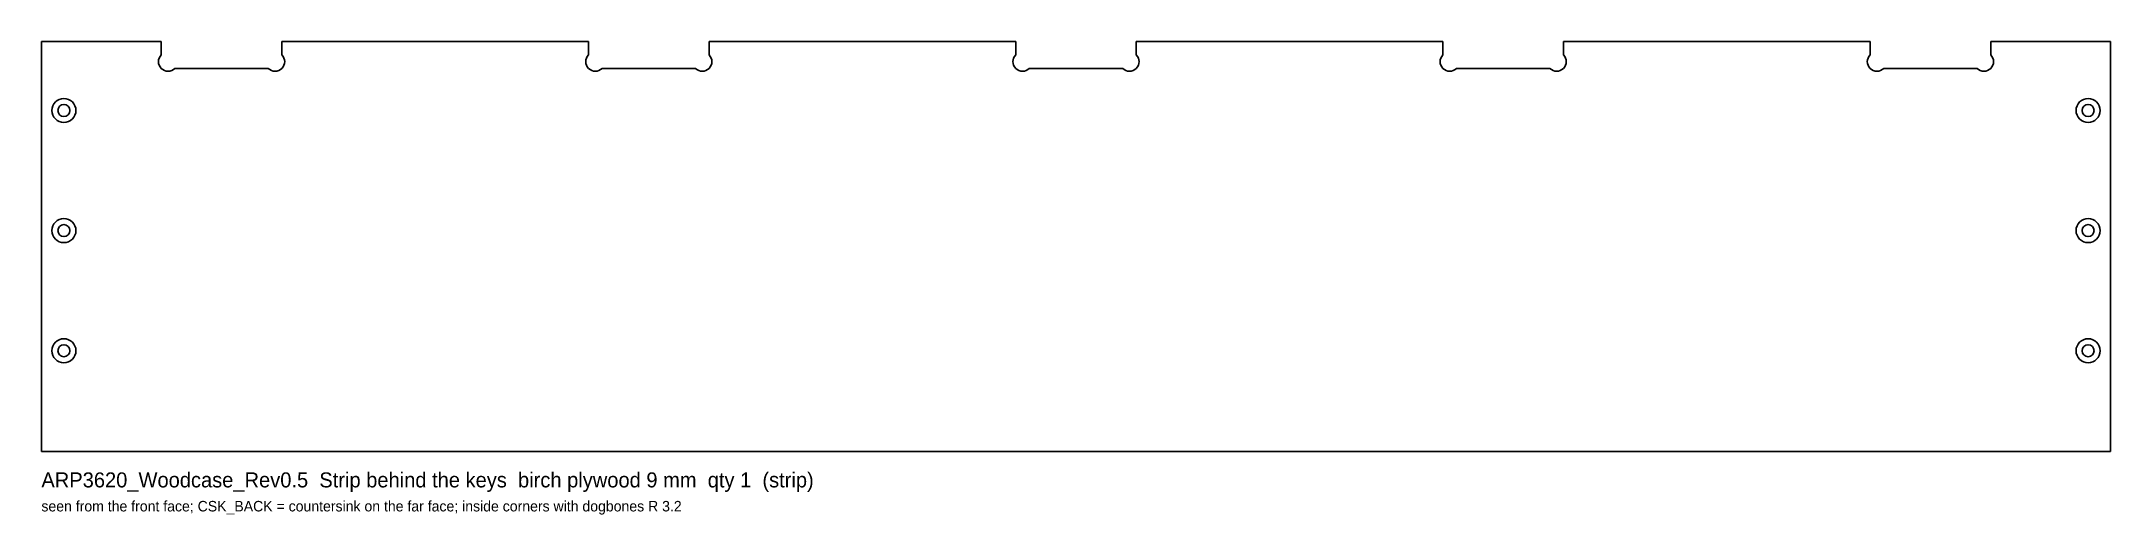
# Model space of a CAD drawing. Header units: millimetres. Extents: x 0 to 689, y -21 to 136.
import ezdxf

# ---------------------------------------------------------------- set-up
doc = ezdxf.new("R2010")
doc.units = ezdxf.units.MM
for name, color, linetype in [('CSK_FRONT', 3, 'CONTINUOUS'), ('DRILL', 5, 'CONTINUOUS'), ('NOTE', 8, 'CONTINUOUS'), ('OUTLINE', 7, 'CONTINUOUS')]:
    doc.layers.add(name, color=color, linetype=linetype)

msp = doc.modelspace()

# ---------------------------------------------------------------- linework, layer by layer
at = {"layer": 'CSK_FRONT'}
for centre in [(7.5, 113.5), (681.5, 113.5), (7.5, 73.5), (681.5, 73.5), (7.5, 33.5), (681.5, 33.5)]:
    msp.add_circle(centre, 4, dxfattribs=at)
at = {"layer": 'DRILL'}
for centre in [(7.5, 113.5), (681.5, 113.5), (7.5, 73.5), (681.5, 73.5), (7.5, 33.5), (681.5, 33.5)]:
    msp.add_circle(centre, 2, dxfattribs=at)
at = {"layer": 'OUTLINE'}
for p, q in [((39.925, 136.5), (0, 136.5)), ((0, 136.5), (0, 0)), ((39.925, 132.0255), (39.925, 136.5)), ((182.175, 136.5), (80.075, 136.5)), ((80.075, 136.5), (80.075, 132.0255)), ((182.175, 132.0255), (182.175, 136.5)), ((324.425, 136.5), (222.325, 136.5)), ((222.325, 136.5), (222.325, 132.0255)), ((324.425, 132.0255), (324.425, 136.5)), ((466.675, 136.5), (364.575, 136.5)), ((364.575, 136.5), (364.575, 132.0255)), ((466.675, 132.0255), (466.675, 136.5)), ((608.925, 136.5), (506.825, 136.5)), ((506.825, 136.5), (506.825, 132.0255)), ((608.925, 132.0255), (608.925, 136.5)), ((689, 136.5), (649.075, 136.5)), ((649.075, 136.5), (649.075, 132.0255)), ((689, 0), (689, 136.5)), ((75.5495, 127.5), (44.4505, 127.5)), ((217.7995, 127.5), (186.7005, 127.5)), ((360.0495, 127.5), (328.9505, 127.5)), ((502.2995, 127.5), (471.2005, 127.5)), ((644.5495, 127.5), (613.4505, 127.5)), ((0, 0), (689, 0))]:
    msp.add_line(p, q, dxfattribs=at)
for centre, start, end in [((42.1877, 129.7627), 135, 315), ((77.8123, 129.7627), 225, 45), ((184.4377, 129.7627), 135, 315), ((220.0623, 129.7627), 225, 45), ((326.6877, 129.7627), 135, 315), ((362.3123, 129.7627), 225, 45), ((468.9377, 129.7627), 135, 315), ((504.5623, 129.7627), 225, 45), ((611.1877, 129.7627), 135, 315), ((646.8123, 129.7627), 225, 45)]:
    msp.add_arc(centre, 3.2, start, end, dxfattribs=at)

# ---------------------------------------------------------------- texts
at = {"layer": 'NOTE'}
for s, height, p in [('ARP3620_Woodcase_Rev0.5  Strip behind the keys  birch plywood 9 mm  qty 1  (strip)', 5, (0, -12)), ('seen from the front face; CSK_BACK = countersink on the far face; inside corners with dogbones R 3.2', 3.5, (0, -20))]:
    msp.add_text(s, height=height, dxfattribs=at).set_placement(p)

doc.saveas('drawing.dxf')
